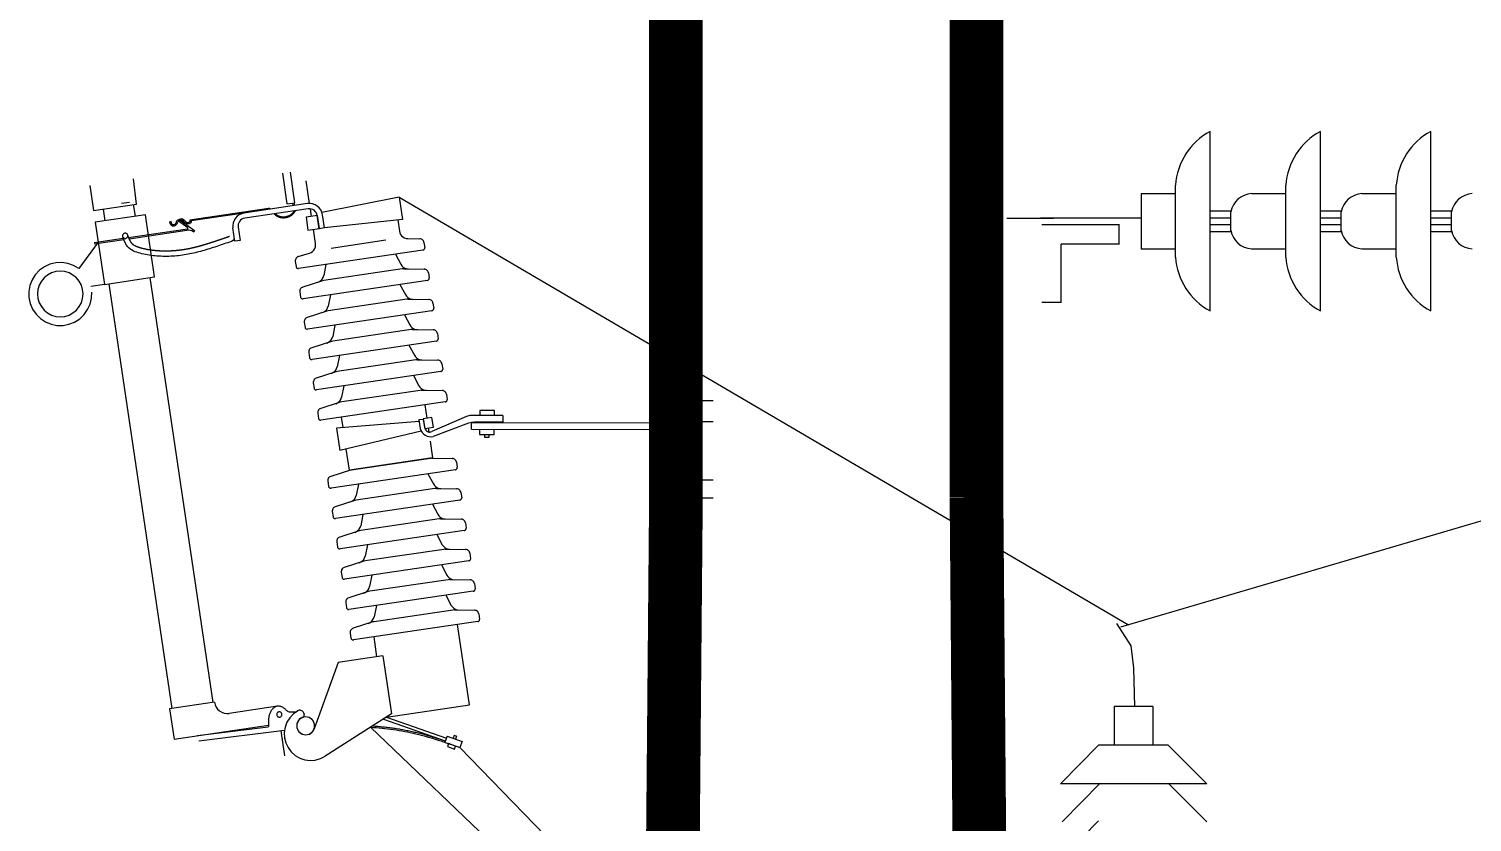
# Model space of a CAD drawing. Extents: x 0.27 to 8.12, y 0.27 to 5.77.
# Drawn here: x 1.6029 to 1.8269, y 4.9646 to 5.0877 of the extents above; entities that cross this region are included whole.
import ezdxf

# ---------------------------------------------------------------- set-up
doc = ezdxf.new("R2010")
doc.units = 0
doc.layers.get('0').update_dxf_attribs({"linetype": 'CONTINUOUS'})

msp = doc.modelspace()

# ---------------------------------------------------------------- linework, layer by layer
at = {"color": 7, "linetype": 'CONTINUOUS'}
for p, q in [((1.786239, 5.043941), (1.786239, 5.071776)), ((1.803368, 5.043941), (1.803368, 5.071776)), ((1.820497, 5.043941), (1.820497, 5.071776)), ((1.642262, 5.065293), (1.642965, 5.060538)), ((1.644203, 5.060721), (1.6435, 5.065476)), ((1.612336, 5.06341), (1.612911, 5.059521)), ((1.619601, 5.06051), (1.619161, 5.064419)), ((1.646482, 5.060602), (1.645958, 5.064144)), ((1.780886, 5.052271), (1.780886, 5.063445)), ((1.798015, 5.052271), (1.798015, 5.063445)), ((1.815144, 5.052271), (1.815144, 5.063445)), ((1.618518, 5.060773), (1.61728, 5.06059)), ((1.642965, 5.060538), (1.644203, 5.060721)), ((1.643805, 5.060689), (1.643868, 5.060262)), ((1.644046, 5.060706), (1.644109, 5.060279)), ((1.660355, 5.061609), (1.64838, 5.059211)), ((1.660355, 5.061609), (1.66087, 5.058123)), ((1.775533, 5.062141), (1.780886, 5.062141)), ((1.775533, 5.062141), (1.775533, 5.053576)), ((1.792662, 5.062141), (1.798015, 5.062141)), ((1.809792, 5.062141), (1.815144, 5.062141)), ((1.612911, 5.059521), (1.619601, 5.06051)), ((1.620978, 5.058848), (1.613191, 5.057697)), ((1.614426, 5.059745), (1.614695, 5.057919)), ((1.619429, 5.058619), (1.619159, 5.060444)), ((1.622402, 5.04921), (1.620978, 5.058848)), ((1.640111, 5.059826), (1.627902, 5.058021)), ((1.63629, 5.059124), (1.628097, 5.057913)), ((1.646148, 5.060581), (1.63629, 5.059124)), ((1.646267, 5.059774), (1.63641, 5.058317)), ((1.647704, 5.058728), (1.645918, 5.058464)), ((1.645918, 5.058464), (1.646211, 5.056481)), ((1.646779, 5.058591), (1.646604, 5.059777)), ((1.64796, 5.056692), (1.647657, 5.058742)), ((1.647997, 5.056745), (1.647704, 5.058728)), ((1.648767, 5.056811), (1.648464, 5.058861)), ((1.786239, 5.059464), (1.789451, 5.059464)), ((1.789451, 5.056252), (1.789451, 5.059464)), ((1.789451, 5.056426), (1.789451, 5.05929)), ((1.803368, 5.059464), (1.80658, 5.059464)), ((1.80658, 5.056252), (1.80658, 5.059464)), ((1.80658, 5.056426), (1.80658, 5.05929)), ((1.820497, 5.059464), (1.823709, 5.059464)), ((1.823709, 5.056252), (1.823709, 5.059464)), ((1.823709, 5.056426), (1.823709, 5.05929)), ((1.613191, 5.057697), (1.614615, 5.048059)), ((1.618379, 5.055327), (1.627511, 5.056677)), ((1.618469, 5.055134), (1.627443, 5.056461)), ((1.624973, 5.057802), (1.624775, 5.057754)), ((1.624838, 5.057492), (1.624775, 5.057754)), ((1.624931, 5.057304), (1.624838, 5.057492)), ((1.625048, 5.05718), (1.624931, 5.057304)), ((1.625031, 5.057563), (1.624973, 5.057802)), ((1.625101, 5.057422), (1.625031, 5.057563)), ((1.625178, 5.057112), (1.625048, 5.05718)), ((1.625173, 5.057345), (1.625101, 5.057422)), ((1.625244, 5.057307), (1.625173, 5.057345)), ((1.625315, 5.057089), (1.625178, 5.057112)), ((1.625322, 5.057294), (1.625244, 5.057307)), ((1.62545, 5.057102), (1.625315, 5.057089)), ((1.625407, 5.057303), (1.625322, 5.057294)), ((1.625491, 5.057331), (1.625407, 5.057303)), ((1.625574, 5.057144), (1.62545, 5.057102)), ((1.625562, 5.057371), (1.625491, 5.057331)), ((1.625612, 5.057414), (1.625562, 5.057371)), ((1.625679, 5.057203), (1.625574, 5.057144)), ((1.625649, 5.057461), (1.625612, 5.057414)), ((1.62568, 5.057517), (1.625649, 5.057461)), ((1.62576, 5.057272), (1.625679, 5.057203)), ((1.625709, 5.057586), (1.62568, 5.057517)), ((1.62574, 5.057667), (1.625709, 5.057586)), ((1.62578, 5.057759), (1.62574, 5.057667)), ((1.625819, 5.057348), (1.62576, 5.057272)), ((1.625836, 5.057859), (1.62578, 5.057759)), ((1.625864, 5.057428), (1.625819, 5.057348)), ((1.625918, 5.057956), (1.625836, 5.057859)), ((1.625898, 5.057509), (1.625864, 5.057428)), ((1.625929, 5.05759), (1.625898, 5.057509)), ((1.626024, 5.058036), (1.625918, 5.057956)), ((1.625963, 5.057669), (1.625929, 5.05759)), ((1.626004, 5.057742), (1.625963, 5.057669)), ((1.626059, 5.057807), (1.626004, 5.057742)), ((1.626142, 5.058097), (1.626024, 5.058036)), ((1.626133, 5.057863), (1.626059, 5.057807)), ((1.627553, 5.056848), (1.626131, 5.057861)), ((1.626222, 5.057908), (1.626133, 5.057863)), ((1.626267, 5.058139), (1.626142, 5.058097)), ((1.626321, 5.057942), (1.626222, 5.057908)), ((1.626397, 5.058166), (1.626267, 5.058139)), ((1.626427, 5.057964), (1.626321, 5.057942)), ((1.628617, 5.056341), (1.626358, 5.05795)), ((1.626529, 5.058178), (1.626397, 5.058166)), ((1.626535, 5.057974), (1.626427, 5.057964)), ((1.626662, 5.058173), (1.626529, 5.058178)), ((1.62664, 5.05797), (1.626535, 5.057974)), ((1.626738, 5.057952), (1.62664, 5.05797)), ((1.626792, 5.05815), (1.626662, 5.058173)), ((1.626824, 5.05792), (1.626738, 5.057952)), ((1.626916, 5.058103), (1.626792, 5.05815)), ((1.626896, 5.057874), (1.626824, 5.05792)), ((1.626957, 5.057816), (1.626896, 5.057874)), ((1.627023, 5.058034), (1.626916, 5.058103)), ((1.627012, 5.05775), (1.626957, 5.057816)), ((1.627065, 5.057682), (1.627012, 5.05775)), ((1.627106, 5.057955), (1.627023, 5.058034)), ((1.627123, 5.057614), (1.627065, 5.057682)), ((1.62717, 5.057879), (1.627106, 5.057955)), ((1.627189, 5.05755), (1.627123, 5.057614)), ((1.627224, 5.057811), (1.62717, 5.057879)), ((1.62727, 5.057495), (1.627189, 5.05755)), ((1.627272, 5.057754), (1.627224, 5.057811)), ((1.627369, 5.057453), (1.62727, 5.057495)), ((1.627318, 5.057709), (1.627272, 5.057754)), ((1.627369, 5.057675), (1.627318, 5.057709)), ((1.627431, 5.057648), (1.627369, 5.057675)), ((1.62749, 5.057427), (1.627369, 5.057453)), ((1.627513, 5.05763), (1.627431, 5.057648)), ((1.627623, 5.057424), (1.62749, 5.057427)), ((1.627606, 5.057628), (1.627513, 5.05763)), ((1.627694, 5.057645), (1.627606, 5.057628)), ((1.627759, 5.05745), (1.627623, 5.057424)), ((1.627768, 5.057681), (1.627694, 5.057645)), ((1.627886, 5.057512), (1.627759, 5.05745)), ((1.627828, 5.057739), (1.627768, 5.057681)), ((1.627876, 5.057834), (1.627828, 5.057739)), ((1.627904, 5.057988), (1.627876, 5.057834)), ((1.627994, 5.057616), (1.627886, 5.057512)), ((1.627902, 5.058021), (1.627904, 5.057988)), ((1.628072, 5.057768), (1.627994, 5.057616)), ((1.628097, 5.057913), (1.628072, 5.057768)), ((1.628499, 5.056175), (1.628431, 5.056223)), ((1.628617, 5.056341), (1.628499, 5.056175)), ((1.634874, 5.054758), (1.634571, 5.056808)), ((1.635378, 5.056927), (1.635681, 5.054877)), ((1.646211, 5.056481), (1.647997, 5.056745)), ((1.647398, 5.054404), (1.647072, 5.056608)), ((1.648767, 5.056811), (1.64796, 5.056692)), ((1.66087, 5.058123), (1.648761, 5.056852)), ((1.660154, 5.058048), (1.660408, 5.056327)), ((1.772179, 5.057288), (1.760108, 5.057288)), ((1.772147, 5.054258), (1.772147, 5.057275)), ((1.786239, 5.058394), (1.789451, 5.058394)), ((1.786239, 5.057323), (1.789451, 5.057323)), ((1.786239, 5.056252), (1.789451, 5.056252)), ((1.803368, 5.058394), (1.80658, 5.058394)), ((1.803368, 5.057323), (1.80658, 5.057323)), ((1.803368, 5.056252), (1.80658, 5.056252)), ((1.820497, 5.058394), (1.823709, 5.058394)), ((1.820497, 5.057323), (1.823709, 5.057323)), ((1.820497, 5.056252), (1.823709, 5.056252)), ((1.613645, 5.054627), (1.610656, 5.05052)), ((1.613025, 5.054535), (1.617557, 5.055205)), ((1.613055, 5.054334), (1.617634, 5.055011)), ((1.635681, 5.054877), (1.634874, 5.054758)), ((1.658296, 5.054895), (1.649834, 5.053644)), ((1.661735, 5.055166), (1.663561, 5.055142)), ((1.664225, 5.054561), (1.664343, 5.053763)), ((1.763126, 5.045217), (1.763126, 5.05427)), ((1.772179, 5.05427), (1.763126, 5.05427)), ((1.644723, 5.052357), (1.646464, 5.052909)), ((1.664056, 5.053377), (1.644759, 5.050525)), ((1.659805, 5.052749), (1.660641, 5.051182)), ((1.775533, 5.053576), (1.780886, 5.053576)), ((1.792662, 5.053576), (1.798015, 5.053576)), ((1.809792, 5.053576), (1.815144, 5.053576)), ((1.644255, 5.05161), (1.644373, 5.050812)), ((1.649011, 5.051154), (1.648664, 5.049411)), ((1.660856, 5.050458), (1.648667, 5.048656)), ((1.661073, 5.050472), (1.660856, 5.050458)), ((1.661073, 5.050472), (1.664258, 5.050429)), ((1.664921, 5.049849), (1.665039, 5.049051)), ((1.614615, 5.048059), (1.612528, 5.04775)), ((1.614615, 5.048059), (1.622402, 5.04921)), ((1.615323, 5.048163), (1.625071, 4.982218)), ((1.621687, 5.049104), (1.631435, 4.983158)), ((1.648455, 5.048607), (1.645419, 5.047644)), ((1.664753, 5.048665), (1.645456, 5.045812)), ((1.648667, 5.048656), (1.648455, 5.048607)), ((1.660501, 5.048036), (1.661338, 5.046469)), ((1.644952, 5.046897), (1.64507, 5.046099)), ((1.649707, 5.046441), (1.64936, 5.044698)), ((1.661553, 5.045745), (1.649364, 5.043943)), ((1.66177, 5.045759), (1.661553, 5.045745)), ((1.66177, 5.045759), (1.664955, 5.045716)), ((1.665618, 5.045136), (1.665736, 5.044338)), ((1.763126, 5.045217), (1.760108, 5.045217)), ((1.649152, 5.043894), (1.646116, 5.042932)), ((1.665449, 5.043952), (1.646153, 5.0411)), ((1.649364, 5.043943), (1.649152, 5.043894)), ((1.661198, 5.043324), (1.662034, 5.041756)), ((1.645649, 5.042184), (1.645767, 5.041386)), ((1.650404, 5.041728), (1.650057, 5.039986)), ((1.662249, 5.041032), (1.65006, 5.03923)), ((1.662467, 5.041047), (1.662249, 5.041032)), ((1.662467, 5.041047), (1.665651, 5.041004)), ((1.649848, 5.039181), (1.646812, 5.038219)), ((1.666146, 5.039239), (1.646849, 5.036387)), ((1.65006, 5.03923), (1.649848, 5.039181)), ((1.661895, 5.038611), (1.662731, 5.037043)), ((1.666314, 5.040423), (1.666432, 5.039625)), ((1.646345, 5.037471), (1.646463, 5.036674)), ((1.6511, 5.037015), (1.650754, 5.035273)), ((1.662946, 5.036319), (1.650757, 5.034518)), ((1.663163, 5.036334), (1.662946, 5.036319)), ((1.663163, 5.036334), (1.666348, 5.036291)), ((1.650545, 5.034469), (1.647509, 5.033506)), ((1.666842, 5.034527), (1.647546, 5.031674)), ((1.650757, 5.034518), (1.650545, 5.034469)), ((1.662591, 5.033898), (1.663427, 5.032331)), ((1.667011, 5.03571), (1.667129, 5.034913)), ((1.647042, 5.032759), (1.64716, 5.031961)), ((1.651797, 5.032303), (1.65145, 5.03056)), ((1.663643, 5.031607), (1.651454, 5.029805)), ((1.66386, 5.031621), (1.663643, 5.031607)), ((1.66386, 5.031621), (1.667044, 5.031578)), ((1.651241, 5.029756), (1.648206, 5.028793)), ((1.667539, 5.029814), (1.648242, 5.026962)), ((1.651454, 5.029805), (1.651241, 5.029756)), ((1.664701, 5.027284), (1.664396, 5.029349)), ((1.667708, 5.030998), (1.667826, 5.0302)), ((1.703336, 5.030031), (1.709107, 5.030031)), ((1.703336, 5.014942), (1.703336, 5.030031)), ((1.647739, 5.028046), (1.647856, 5.027248)), ((1.651386, 5.027426), (1.65162, 5.025838)), ((1.664123, 5.027088), (1.663426, 5.027024)), ((1.665458, 5.027395), (1.664119, 5.027197)), ((1.664119, 5.027197), (1.664342, 5.025684)), ((1.664123, 5.027088), (1.664299, 5.025897)), ((1.670847, 5.027543), (1.665452, 5.025227)), ((1.665682, 5.025882), (1.665458, 5.027395)), ((1.676468, 5.027725), (1.671819, 5.027725)), ((1.67516, 5.028463), (1.672916, 5.028463)), ((1.672916, 5.028463), (1.672916, 5.027725)), ((1.67516, 5.027725), (1.67516, 5.028463)), ((1.676468, 5.027725), (1.676468, 5.026676)), ((1.663464, 5.026767), (1.65064, 5.025758)), ((1.65064, 5.025758), (1.651157, 5.022264)), ((1.663799, 5.025273), (1.651157, 5.022264)), ((1.663426, 5.027024), (1.663626, 5.025673)), ((1.664202, 5.026634), (1.664342, 5.025684)), ((1.664342, 5.025684), (1.665682, 5.025882)), ((1.66504, 5.024993), (1.664925, 5.02577)), ((1.671113, 5.026502), (1.665679, 5.024447)), ((1.671581, 5.026632), (1.703272, 5.026591)), ((1.671581, 5.025557), (1.671581, 5.026632)), ((1.671581, 5.025557), (1.698475, 5.02551)), ((1.671581, 5.025557), (1.703272, 5.02551)), ((1.676468, 5.026676), (1.672064, 5.026676)), ((1.672858, 5.025529), (1.672858, 5.024769)), ((1.675101, 5.024769), (1.675101, 5.025529)), ((1.706354, 5.017725), (1.706354, 5.026778)), ((1.706354, 5.026778), (1.709107, 5.026778)), ((1.665611, 5.02113), (1.665226, 5.02373)), ((1.672858, 5.024769), (1.675101, 5.024769)), ((1.67362, 5.024769), (1.67362, 5.024324)), ((1.67362, 5.024324), (1.674368, 5.024324)), ((1.674368, 5.024324), (1.674368, 5.024769)), ((1.652115, 5.022492), (1.652601, 5.019207)), ((1.652601, 5.019207), (1.665611, 5.02113)), ((1.6652, 5.02107), (1.653011, 5.019268)), ((1.665417, 5.021084), (1.6652, 5.02107)), ((1.665417, 5.021084), (1.668602, 5.021041)), ((1.669265, 5.020461), (1.669383, 5.019663)), ((1.652799, 5.019219), (1.649763, 5.018257)), ((1.669097, 5.019277), (1.6498, 5.016425)), ((1.653011, 5.019268), (1.652799, 5.019219)), ((1.664845, 5.018649), (1.665682, 5.017081)), ((1.649296, 5.017509), (1.649414, 5.016711)), ((1.654051, 5.017053), (1.653704, 5.015311)), ((1.665897, 5.016357), (1.653708, 5.014555)), ((1.666114, 5.016372), (1.665897, 5.016357)), ((1.666114, 5.016372), (1.669298, 5.016328)), ((1.706354, 5.017725), (1.709107, 5.017725)), ((1.653496, 5.014506), (1.65046, 5.013544)), ((1.669793, 5.014564), (1.650497, 5.011712)), ((1.653708, 5.014555), (1.653496, 5.014506)), ((1.665542, 5.013936), (1.666378, 5.012368)), ((1.669962, 5.015748), (1.67008, 5.01495)), ((1.703336, 5.014942), (1.709107, 5.014942)), ((1.649993, 5.012796), (1.650111, 5.011998)), ((1.654748, 5.01234), (1.654401, 5.010598)), ((1.666593, 5.011644), (1.654404, 5.009843)), ((1.666811, 5.011659), (1.666593, 5.011644)), ((1.666811, 5.011659), (1.669995, 5.011616)), ((1.654192, 5.009794), (1.651156, 5.008831)), ((1.67049, 5.009852), (1.651193, 5.006999)), ((1.654404, 5.009843), (1.654192, 5.009794)), ((1.666239, 5.009223), (1.667075, 5.007656)), ((1.670658, 5.011035), (1.670776, 5.010238)), ((1.650689, 5.008084), (1.650807, 5.007286)), ((1.655444, 5.007628), (1.655097, 5.005885)), ((1.66729, 5.006932), (1.655101, 5.00513)), ((1.667507, 5.006946), (1.66729, 5.006932)), ((1.667507, 5.006946), (1.670692, 5.006903)), ((1.654889, 5.005081), (1.651853, 5.004118)), ((1.671186, 5.005139), (1.65189, 5.002286)), ((1.655101, 5.00513), (1.654889, 5.005081)), ((1.671355, 5.006323), (1.671473, 5.005525)), ((1.651386, 5.003371), (1.651504, 5.002573)), ((1.656141, 5.002915), (1.655794, 5.001172)), ((1.666935, 5.00451), (1.667771, 5.002943)), ((1.655585, 5.000368), (1.65255, 4.999406)), ((1.671883, 5.000426), (1.652586, 4.997574)), ((1.655798, 5.000417), (1.655585, 5.000368)), ((1.667987, 5.002219), (1.655798, 5.000417)), ((1.668204, 5.002233), (1.667987, 5.002219)), ((1.668204, 5.002233), (1.671388, 5.00219)), ((1.672052, 5.00161), (1.67217, 5.000812)), ((1.652082, 4.998658), (1.6522, 4.99786)), ((1.656838, 4.998202), (1.656491, 4.99646)), ((1.667632, 4.999798), (1.668468, 4.99823)), ((1.67258, 4.995713), (1.653283, 4.992861)), ((1.668683, 4.997506), (1.656494, 4.995704)), ((1.6689, 4.997521), (1.668683, 4.997506)), ((1.6689, 4.997521), (1.672085, 4.997478)), ((1.672748, 4.996897), (1.672866, 4.996099)), ((1.652779, 4.993946), (1.652897, 4.993148)), ((1.656282, 4.995655), (1.653246, 4.994693)), ((1.656494, 4.995704), (1.656282, 4.995655)), ((1.671277, 4.982798), (1.669435, 4.995257)), ((1.656425, 4.993334), (1.656879, 4.990265)), ((1.650886, 4.989379), (1.647174, 4.979069)), ((1.657845, 4.990408), (1.650886, 4.989379)), ((1.657845, 4.990408), (1.659177, 4.981396)), ((1.631697, 4.983197), (1.624733, 4.982168)), ((1.641482, 4.982582), (1.634012, 4.981478)), ((1.65839, 4.980893), (1.671277, 4.982798)), ((1.771339, 4.982523), (1.771339, 4.976523)), ((1.777339, 4.982523), (1.771339, 4.982523)), ((1.777339, 4.982523), (1.777339, 4.976523)), ((1.624733, 4.982168), (1.62543, 4.977457)), ((1.645632, 4.98138), (1.645645, 4.98129)), ((1.659177, 4.981396), (1.648879, 4.97482)), ((1.657924, 4.980596), (1.667531, 4.977194)), ((1.658413, 4.980908), (1.667715, 4.977614)), ((1.62543, 4.977457), (1.640094, 4.979625)), ((1.640053, 4.979354), (1.629088, 4.978008)), ((1.629262, 4.977194), (1.642581, 4.978856)), ((1.641985, 4.978782), (1.64256, 4.974892)), ((1.667849, 4.97792), (1.667458, 4.977027)), ((1.667849, 4.97792), (1.67017, 4.977098)), ((1.6689, 4.978042), (1.668741, 4.977604)), ((1.669289, 4.977912), (1.6689, 4.978042)), ((1.669289, 4.977912), (1.669127, 4.977467)), ((1.668035, 4.976792), (1.66787, 4.976337)), ((1.66787, 4.976337), (1.668963, 4.975941)), ((1.669128, 4.976395), (1.668035, 4.976792)), ((1.668963, 4.975941), (1.669128, 4.976395)), ((1.67017, 4.977098), (1.669772, 4.976154)), ((1.768939, 4.976523), (1.763029, 4.970523)), ((1.779739, 4.976523), (1.768939, 4.976523)), ((1.779739, 4.976523), (1.785739, 4.970523)), ((1.785739, 4.970523), (1.763029, 4.970523)), ((1.769199, 4.970665), (1.763289, 4.964665)), ((1.779739, 4.970665), (1.785739, 4.964665)), ((1.768939, 4.964806), (1.763029, 4.958806))]:
    msp.add_line(p, q, dxfattribs=at)
at = {"color": 7, "linetype": 'BYBLOCK'}
for p, q in [((1.660355, 5.061609), (1.773573, 4.995239)), ((1.772401, 4.994894), (1.947639, 5.046485))]:
    msp.add_line(p, q, dxfattribs=at)
at = {"color": 5, "linetype": 'BYBLOCK'}
msp.add_line((1.746008, 4.893266), (1.65594, 4.979329), dxfattribs=at)
at = {"color": 0, "const_width": 0.008333}
for points in [[(1.703336, 5.118295), (1.703336, 5.014942)], [(1.749986, 5.118295), (1.749986, 5.014942)], [(1.703336, 5.014942), (1.689986, 3.503288)], [(1.749986, 5.014942), (1.761656, 3.621608)]]:
    msp.add_lwpolyline(points, dxfattribs=at)
at = {"color": 7, "linetype": 'CONTINUOUS'}
for points in [[(1.63629, 5.059124), (1.635902, 5.059027), (1.635541, 5.058856), (1.63522, 5.058618), (1.634951, 5.058322), (1.634745, 5.057979), (1.63461, 5.057603), (1.634552, 5.057207), (1.634571, 5.056808)], [(1.640372, 5.059727), (1.640368, 5.059732), (1.640364, 5.059737), (1.64036, 5.059742), (1.640356, 5.059747), (1.640352, 5.059752), (1.640348, 5.059757), (1.640343, 5.059762), (1.640339, 5.059767), (1.640334, 5.059772), (1.640329, 5.059776), (1.640324, 5.059781), (1.640319, 5.059785), (1.640313, 5.059789), (1.640307, 5.059793), (1.640301, 5.059796), (1.640295, 5.0598), (1.640289, 5.059803), (1.640282, 5.059806), (1.640276, 5.059809), (1.640269, 5.059812), (1.640262, 5.059815), (1.640255, 5.059817), (1.640247, 5.059819), (1.64024, 5.059821), (1.640233, 5.059823), (1.640225, 5.059825), (1.640217, 5.059826), (1.64021, 5.059828), (1.640202, 5.059829), (1.640194, 5.05983), (1.640186, 5.05983), (1.640178, 5.059831), (1.640169, 5.059831), (1.640161, 5.059831), (1.640153, 5.059831), (1.640145, 5.05983), (1.640136, 5.059829), (1.640128, 5.059828), (1.64012, 5.059827), (1.640111, 5.059826)], [(1.644224, 5.059472), (1.644199, 5.059396), (1.644164, 5.059322), (1.644121, 5.05925), (1.644072, 5.059181), (1.644019, 5.059114), (1.643963, 5.059049), (1.643906, 5.058988), (1.643848, 5.058929), (1.643787, 5.058872), (1.643725, 5.058819), (1.643661, 5.058768), (1.643595, 5.05872), (1.643528, 5.058675), (1.64346, 5.058632), (1.64339, 5.058593), (1.643318, 5.058556), (1.643245, 5.058523), (1.643171, 5.058492), (1.643095, 5.058464), (1.643019, 5.05844), (1.64294, 5.058418), (1.642861, 5.0584), (1.642781, 5.058384), (1.6427, 5.058372), (1.642618, 5.058363), (1.642535, 5.058357), (1.642453, 5.058354), (1.64237, 5.058354), (1.642288, 5.058357), (1.642205, 5.058364), (1.642124, 5.058373), (1.642043, 5.058386), (1.641963, 5.058402), (1.641884, 5.058421), (1.641807, 5.058443), (1.641731, 5.058469), (1.641657, 5.058497), (1.641585, 5.058529), (1.641515, 5.058564), (1.641447, 5.058602), (1.641381, 5.058643), (1.641317, 5.058686), (1.641254, 5.058732), (1.641192, 5.05878), (1.641132, 5.05883), (1.641072, 5.058881), (1.641012, 5.058934), (1.640953, 5.058988)], [(1.644075, 5.05945), (1.644065, 5.059427), (1.644054, 5.059405), (1.644042, 5.059381), (1.644028, 5.059358), (1.644014, 5.059334), (1.643998, 5.059311), (1.643981, 5.059287), (1.643964, 5.059263), (1.643945, 5.059239), (1.643926, 5.059216), (1.643907, 5.059192), (1.643887, 5.059169), (1.643867, 5.059146), (1.643847, 5.059124), (1.643827, 5.059102), (1.643806, 5.05908), (1.643786, 5.059059), (1.643764, 5.059038), (1.643743, 5.059017), (1.643722, 5.058997), (1.6437, 5.058977), (1.643678, 5.058957), (1.643656, 5.058938), (1.643633, 5.05892), (1.643611, 5.058901), (1.643588, 5.058883), (1.643565, 5.058866), (1.643542, 5.058849), (1.643518, 5.058832), (1.643495, 5.058816), (1.643471, 5.0588), (1.643447, 5.058784), (1.643423, 5.058769), (1.643398, 5.058754), (1.643374, 5.05874), (1.643349, 5.058725), (1.643324, 5.058712), (1.643299, 5.058699), (1.643273, 5.058686), (1.643248, 5.058673), (1.643222, 5.058661), (1.643196, 5.058649), (1.64317, 5.058638), (1.643143, 5.058627), (1.643117, 5.058617), (1.64309, 5.058607), (1.643063, 5.058597), (1.643036, 5.058588), (1.643009, 5.058579), (1.642982, 5.058571), (1.642954, 5.058563), (1.642926, 5.058555), (1.642899, 5.058548), (1.642871, 5.058541), (1.642842, 5.058535), (1.642814, 5.058529), (1.642786, 5.058523), (1.642757, 5.058518), (1.642728, 5.058513), (1.642699, 5.058509), (1.64267, 5.058505), (1.642641, 5.058502), (1.642612, 5.058499), (1.642583, 5.058496), (1.642553, 5.058494), (1.642524, 5.058492), (1.642494, 5.058491), (1.642465, 5.05849), (1.642435, 5.05849), (1.642406, 5.058489), (1.642376, 5.05849), (1.642347, 5.058491), (1.642317, 5.058492), (1.642288, 5.058493), (1.642259, 5.058496), (1.642229, 5.058498), (1.6422, 5.058501), (1.642171, 5.058504), (1.642142, 5.058508), (1.642113, 5.058512), (1.642085, 5.058517), (1.642056, 5.058522), (1.642028, 5.058527), (1.641999, 5.058533), (1.641971, 5.05854), (1.641943, 5.058546), (1.641916, 5.058553), (1.641889, 5.058561), (1.641862, 5.058569), (1.641835, 5.058577), (1.641808, 5.058586), (1.641782, 5.058595), (1.641756, 5.058605), (1.64173, 5.058615), (1.641704, 5.058625), (1.641679, 5.058636), (1.641654, 5.058648), (1.641629, 5.058659), (1.641604, 5.058671), (1.64158, 5.058684), (1.641556, 5.058697), (1.641532, 5.05871), (1.641508, 5.058724), (1.641485, 5.058738), (1.641462, 5.058753), (1.641439, 5.058768), (1.641416, 5.058783), (1.641393, 5.058799), (1.641371, 5.058815), (1.641348, 5.058832), (1.641326, 5.058848), (1.641303, 5.058866), (1.641281, 5.058883), (1.641259, 5.058901), (1.641237, 5.058919), (1.641215, 5.058937), (1.641193, 5.058956), (1.641171, 5.058975), (1.641149, 5.058994), (1.641127, 5.059014)], [(1.648464, 5.058861), (1.648367, 5.059249), (1.648196, 5.059611), (1.647958, 5.059932), (1.647662, 5.060201), (1.647319, 5.060406), (1.646943, 5.060541), (1.646547, 5.0606), (1.646148, 5.060581)], [(1.647657, 5.058742), (1.647598, 5.058975), (1.647496, 5.059192), (1.647353, 5.059384), (1.647175, 5.059546), (1.64697, 5.059669), (1.646744, 5.05975), (1.646507, 5.059785), (1.646267, 5.059774)], [(1.628431, 5.056223), (1.628206, 5.056353), (1.62796, 5.056437), (1.627703, 5.056474), (1.627443, 5.056461)], [(1.627511, 5.056677), (1.62753, 5.056681), (1.627547, 5.056689), (1.627562, 5.056701), (1.627574, 5.056715), (1.627584, 5.056731), (1.62759, 5.056749), (1.627593, 5.056767), (1.627591, 5.056786), (1.627587, 5.056804), (1.627578, 5.056821), (1.627567, 5.056836), (1.627553, 5.056848)], [(1.63641, 5.058317), (1.636177, 5.058258), (1.63596, 5.058156), (1.635767, 5.058013), (1.635606, 5.057836), (1.635483, 5.05763), (1.635402, 5.057404), (1.635366, 5.057167), (1.635378, 5.056927)], [(1.660408, 5.056327), (1.660475, 5.056062), (1.660594, 5.055816), (1.660759, 5.055598), (1.660965, 5.055418), (1.661203, 5.055283), (1.661463, 5.055198), (1.661735, 5.055166)], [(1.754674, 5.058322), (1.761916, 5.058322)], [(1.775533, 5.058322), (1.759921, 5.058322)], [(1.63477, 5.055118), (1.634602, 5.054885), (1.634354, 5.054733), (1.634066, 5.054624), (1.63377, 5.054525), (1.633478, 5.054426), (1.633188, 5.054328), (1.6329, 5.054231), (1.632615, 5.054135), (1.632332, 5.05404), (1.63205, 5.053945), (1.63177, 5.053852), (1.631491, 5.053761), (1.631214, 5.053671), (1.630937, 5.053583), (1.63066, 5.053497), (1.630385, 5.053413), (1.630109, 5.053331), (1.629833, 5.053252), (1.629558, 5.053175), (1.629281, 5.053101), (1.629004, 5.053029), (1.628726, 5.052961), (1.628447, 5.052896), (1.628167, 5.052834), (1.627885, 5.052776), (1.627601, 5.052721), (1.627315, 5.05267), (1.627027, 5.052623), (1.626737, 5.05258), (1.626443, 5.052541), (1.626147, 5.052506), (1.625848, 5.052476), (1.625546, 5.052451), (1.625242, 5.05243), (1.624936, 5.052415), (1.624628, 5.052404), (1.62432, 5.052398), (1.624011, 5.052397), (1.623702, 5.052401), (1.623394, 5.05241), (1.623087, 5.052424), (1.622781, 5.052444), (1.622477, 5.052469), (1.622176, 5.0525), (1.621878, 5.052536), (1.621583, 5.052578), (1.621292, 5.052626), (1.621005, 5.052679), (1.620723, 5.052739), (1.620447, 5.052804), (1.620176, 5.052875), (1.619912, 5.052953), (1.619655, 5.053036), (1.619404, 5.053126), (1.619162, 5.053224), (1.618927, 5.053338), (1.6187, 5.053478), (1.618481, 5.053654), (1.618269, 5.053875), (1.618065, 5.054152), (1.617869, 5.054494), (1.617689, 5.054881), (1.617545, 5.055236), (1.617462, 5.055479)], [(1.634042, 5.055487), (1.634018, 5.055476), (1.633986, 5.055463), (1.633948, 5.055448), (1.633902, 5.055431), (1.633851, 5.055413), (1.633794, 5.055393), (1.633733, 5.055373), (1.633671, 5.055352), (1.633608, 5.055331), (1.633545, 5.05531), (1.633483, 5.055289), (1.633421, 5.055268), (1.633359, 5.055247), (1.633297, 5.055226), (1.633236, 5.055206), (1.633174, 5.055185), (1.633113, 5.055164), (1.633052, 5.055144), (1.632991, 5.055123), (1.63293, 5.055103), (1.63287, 5.055082), (1.632809, 5.055062), (1.632749, 5.055041), (1.632688, 5.055021), (1.632628, 5.055), (1.632568, 5.05498), (1.632508, 5.05496), (1.632449, 5.05494), (1.632389, 5.05492), (1.632329, 5.054899), (1.63227, 5.054879), (1.63221, 5.054859), (1.632151, 5.054839), (1.632092, 5.05482), (1.632033, 5.0548), (1.631974, 5.05478), (1.631915, 5.05476), (1.631856, 5.054741), (1.631798, 5.054721), (1.631739, 5.054702), (1.631681, 5.054682), (1.631622, 5.054663), (1.631564, 5.054643), (1.631506, 5.054624), (1.631448, 5.054605), (1.63139, 5.054586), (1.631332, 5.054567), (1.631274, 5.054548), (1.631216, 5.054529), (1.631158, 5.054511), (1.631101, 5.054492), (1.631043, 5.054473), (1.630985, 5.054455), (1.630928, 5.054436), (1.630871, 5.054418), (1.630813, 5.0544), (1.630756, 5.054382), (1.630699, 5.054364), (1.630642, 5.054346), (1.630584, 5.054328), (1.630527, 5.05431), (1.63047, 5.054292), (1.630413, 5.054275), (1.630356, 5.054257), (1.6303, 5.05424), (1.630243, 5.054222), (1.630186, 5.054205), (1.630129, 5.054188), (1.630072, 5.054171), (1.630016, 5.054154), (1.629959, 5.054137), (1.629903, 5.054121), (1.629846, 5.054104), (1.629789, 5.054088), (1.629733, 5.054071), (1.629676, 5.054055), (1.62962, 5.054039), (1.629563, 5.054023), (1.629507, 5.054007), (1.62945, 5.053992), (1.629394, 5.053976), (1.629337, 5.05396), (1.629281, 5.053945), (1.629224, 5.05393), (1.629168, 5.053915), (1.629112, 5.0539), (1.629055, 5.053885), (1.628999, 5.05387), (1.628942, 5.053855), (1.628886, 5.053841), (1.628829, 5.053827), (1.628773, 5.053812), (1.628716, 5.053798), (1.62866, 5.053784), (1.628603, 5.053771), (1.628547, 5.053757), (1.62849, 5.053743), (1.628433, 5.05373), (1.628377, 5.053717), (1.62832, 5.053704), (1.628263, 5.053691), (1.628206, 5.053678), (1.62815, 5.053665), (1.628093, 5.053653), (1.628036, 5.05364), (1.627979, 5.053628), (1.627922, 5.053616), (1.627865, 5.053604), (1.627808, 5.053592), (1.627751, 5.053581), (1.627694, 5.053569), (1.627636, 5.053558), (1.627579, 5.053547), (1.627522, 5.053536), (1.627464, 5.053525), (1.627407, 5.053515), (1.627349, 5.053504), (1.627291, 5.053494), (1.627234, 5.053484), (1.627176, 5.053474), (1.627118, 5.053464), (1.62706, 5.053454), (1.627002, 5.053445), (1.626944, 5.053435), (1.626886, 5.053426), (1.626827, 5.053417), (1.626769, 5.053409), (1.62671, 5.0534), (1.626652, 5.053392), (1.626593, 5.053383), (1.626534, 5.053375), (1.626475, 5.053367), (1.626416, 5.05336), (1.626357, 5.053352), (1.626297, 5.053345), (1.626238, 5.053338), (1.626178, 5.053331), (1.626119, 5.053324), (1.626059, 5.053317), (1.625999, 5.053311), (1.625939, 5.053305), (1.625879, 5.053299), (1.625819, 5.053293), (1.625758, 5.053287), (1.625698, 5.053282), (1.625637, 5.053277), (1.625577, 5.053272), (1.625516, 5.053267), (1.625455, 5.053262), (1.625394, 5.053258), (1.625333, 5.053254), (1.625271, 5.05325), (1.62521, 5.053246), (1.625149, 5.053242), (1.625087, 5.053239), (1.625025, 5.053235), (1.624964, 5.053232), (1.624902, 5.05323), (1.62484, 5.053227), (1.624778, 5.053225), (1.624716, 5.053222), (1.624654, 5.05322), (1.624592, 5.053219), (1.62453, 5.053217), (1.624468, 5.053216), (1.624406, 5.053215), (1.624344, 5.053214), (1.624282, 5.053213), (1.62422, 5.053212), (1.624158, 5.053212), (1.624096, 5.053212), (1.624034, 5.053212), (1.623972, 5.053213), (1.62391, 5.053213), (1.623847, 5.053214), (1.623785, 5.053215), (1.623723, 5.053216), (1.623661, 5.053218), (1.6236, 5.053219), (1.623538, 5.053221), (1.623476, 5.053223), (1.623414, 5.053225), (1.623352, 5.053228), (1.623291, 5.053231), (1.623229, 5.053234), (1.623168, 5.053237), (1.623106, 5.05324), (1.623045, 5.053244), (1.622984, 5.053248), (1.622922, 5.053252), (1.622861, 5.053256), (1.6228, 5.053261), (1.62274, 5.053266), (1.622679, 5.053271), (1.622618, 5.053276), (1.622558, 5.053281), (1.622497, 5.053287), (1.622437, 5.053293), (1.622377, 5.053299), (1.622317, 5.053306), (1.622257, 5.053312), (1.622198, 5.053319), (1.622138, 5.053326), (1.622079, 5.053333), (1.62202, 5.053341), (1.621961, 5.053349), (1.621902, 5.053357), (1.621844, 5.053365), (1.621785, 5.053373), (1.621727, 5.053382), (1.621669, 5.053391), (1.621611, 5.0534), (1.621554, 5.053409), (1.621496, 5.053419), (1.621439, 5.053429), (1.621382, 5.053439), (1.621326, 5.053449), (1.621269, 5.05346), (1.621213, 5.05347), (1.621157, 5.053481), (1.621101, 5.053492), (1.621046, 5.053504), (1.620991, 5.053516), (1.620936, 5.053527), (1.620881, 5.05354), (1.620827, 5.053552), (1.620773, 5.053565), (1.620719, 5.053577), (1.620666, 5.05359), (1.620612, 5.053604), (1.62056, 5.053617), (1.620507, 5.053631), (1.620455, 5.053645), (1.620403, 5.053659), (1.620351, 5.053674), (1.6203, 5.053688), (1.620249, 5.053703), (1.620198, 5.053718), (1.620148, 5.053734), (1.620098, 5.053749), (1.620049, 5.053765), (1.62, 5.053781), (1.619951, 5.053797), (1.619902, 5.053814), (1.619854, 5.053831), (1.619807, 5.053848), (1.619759, 5.053865), (1.619713, 5.053882), (1.619667, 5.053899), (1.619622, 5.053917), (1.619578, 5.053934), (1.619536, 5.053951), (1.619496, 5.053969), (1.619457, 5.053986), (1.619419, 5.054003), (1.619383, 5.054021), (1.619348, 5.054038), (1.619314, 5.054056), (1.619281, 5.054075), (1.61925, 5.054093), (1.619219, 5.054112), (1.619188, 5.054132), (1.619159, 5.054153), (1.619129, 5.054174), (1.619101, 5.054196), (1.619072, 5.054219), (1.619044, 5.054244), (1.619015, 5.05427), (1.618987, 5.054298), (1.618958, 5.054327), (1.618929, 5.054359), (1.6189, 5.054392), (1.618871, 5.054428), (1.618841, 5.054466), (1.61881, 5.054507), (1.61878, 5.054551), (1.618749, 5.054598), (1.618717, 5.054648), (1.618685, 5.054701), (1.618653, 5.054758), (1.61862, 5.054819), (1.618586, 5.054884), (1.618553, 5.054953), (1.618519, 5.055023), (1.618486, 5.055096), (1.618453, 5.055168), (1.618422, 5.055241), (1.618392, 5.055313), (1.618364, 5.055382), (1.618338, 5.055448), (1.618314, 5.055509), (1.618294, 5.055565), (1.618276, 5.055614), (1.618262, 5.055656), (1.618251, 5.055687), (1.618247, 5.055703)], [(1.646464, 5.052909), (1.646715, 5.053018), (1.646939, 5.053174), (1.647128, 5.053372), (1.647273, 5.053604), (1.647368, 5.053861), (1.64741, 5.054131), (1.647398, 5.054404)], [(1.664225, 5.054561), (1.664191, 5.054694), (1.664132, 5.054817), (1.664049, 5.054926), (1.663946, 5.055016), (1.663827, 5.055084), (1.663697, 5.055126), (1.663561, 5.055142)], [(1.644723, 5.052357), (1.644597, 5.052303), (1.644485, 5.052225), (1.644391, 5.052125), (1.644318, 5.052009), (1.64427, 5.051881), (1.644249, 5.051746), (1.644255, 5.05161)], [(1.664056, 5.053377), (1.664121, 5.053394), (1.664181, 5.053422), (1.664234, 5.053462), (1.664279, 5.053511), (1.664314, 5.053568), (1.664336, 5.053631), (1.664346, 5.053697), (1.664343, 5.053763)], [(1.610656, 5.05052), (1.609844, 5.050998), (1.608955, 5.051312), (1.608023, 5.05145), (1.607082, 5.051407), (1.606166, 5.051184), (1.60531, 5.05079), (1.604546, 5.050239), (1.603901, 5.049551), (1.6034, 5.048753), (1.603061, 5.047874), (1.602898, 5.046946), (1.602915, 5.046004), (1.603112, 5.045082), (1.603482, 5.044216), (1.604011, 5.043436), (1.604681, 5.042772), (1.605464, 5.042249), (1.606334, 5.041886), (1.607257, 5.041696), (1.608199, 5.041687), (1.609126, 5.041859), (1.610003, 5.042205), (1.610797, 5.042712), (1.611479, 5.043362), (1.612023, 5.044131), (1.612411, 5.04499), (1.612626, 5.045908), (1.612662, 5.046849)], [(1.644373, 5.050812), (1.64439, 5.050747), (1.644418, 5.050687), (1.644458, 5.050633), (1.644507, 5.050588), (1.644564, 5.050554), (1.644627, 5.050532), (1.644693, 5.050522), (1.644759, 5.050525)], [(1.660641, 5.051182), (1.660804, 5.050942), (1.661014, 5.050742), (1.661261, 5.050592), (1.661535, 5.050497), (1.661822, 5.050462)], [(1.664921, 5.049849), (1.664888, 5.049981), (1.664828, 5.050104), (1.664746, 5.050213), (1.664643, 5.050303), (1.664524, 5.050371), (1.664394, 5.050413), (1.664258, 5.050429)], [(1.645419, 5.047644), (1.645294, 5.04759), (1.645181, 5.047512), (1.645087, 5.047413), (1.645015, 5.047297), (1.644967, 5.047169), (1.644946, 5.047033), (1.644952, 5.046897)], [(1.647741, 5.04838), (1.648006, 5.048497), (1.648241, 5.048667), (1.648434, 5.048883), (1.648577, 5.049135), (1.648664, 5.049411)], [(1.664753, 5.048665), (1.664817, 5.048681), (1.664878, 5.048709), (1.664931, 5.048749), (1.664976, 5.048798), (1.66501, 5.048856), (1.665033, 5.048918), (1.665042, 5.048984), (1.665039, 5.049051)], [(1.64507, 5.046099), (1.645086, 5.046034), (1.645115, 5.045974), (1.645154, 5.045921), (1.645204, 5.045876), (1.645261, 5.045841), (1.645323, 5.045819), (1.645389, 5.045809), (1.645456, 5.045812)], [(1.661338, 5.046469), (1.6615, 5.046229), (1.66171, 5.04603), (1.661958, 5.045879), (1.662231, 5.045784), (1.662519, 5.045749)], [(1.665618, 5.045136), (1.665584, 5.045269), (1.665525, 5.045392), (1.665442, 5.045501), (1.665339, 5.045591), (1.66522, 5.045658), (1.66509, 5.045701), (1.664955, 5.045716)], [(1.646116, 5.042932), (1.64599, 5.042877), (1.645878, 5.042799), (1.645784, 5.0427), (1.645711, 5.042584), (1.645664, 5.042456), (1.645642, 5.042321), (1.645649, 5.042184)], [(1.648438, 5.043668), (1.648703, 5.043784), (1.648938, 5.043954), (1.649131, 5.04417), (1.649274, 5.044422), (1.64936, 5.044698)], [(1.665449, 5.043952), (1.665514, 5.043968), (1.665574, 5.043997), (1.665628, 5.044036), (1.665672, 5.044086), (1.665707, 5.044143), (1.665729, 5.044206), (1.665739, 5.044271), (1.665736, 5.044338)], [(1.645767, 5.041386), (1.645783, 5.041322), (1.645811, 5.041261), (1.645851, 5.041208), (1.6459, 5.041163), (1.645957, 5.041129), (1.64602, 5.041106), (1.646086, 5.041096), (1.646153, 5.0411)], [(1.662034, 5.041756), (1.662197, 5.041517), (1.662407, 5.041317), (1.662654, 5.041166), (1.662928, 5.041071), (1.663215, 5.041036)], [(1.666314, 5.040423), (1.666281, 5.040556), (1.666222, 5.040679), (1.666139, 5.040788), (1.666036, 5.040878), (1.665917, 5.040945), (1.665787, 5.040988), (1.665651, 5.041004)], [(1.649134, 5.038955), (1.6494, 5.039072), (1.649634, 5.039242), (1.649827, 5.039457), (1.64997, 5.039709), (1.650057, 5.039986)], [(1.666146, 5.039239), (1.66621, 5.039256), (1.666271, 5.039284), (1.666324, 5.039324), (1.666369, 5.039373), (1.666403, 5.03943), (1.666426, 5.039493), (1.666436, 5.039559), (1.666432, 5.039625)], [(1.646812, 5.038219), (1.646687, 5.038165), (1.646575, 5.038086), (1.64648, 5.037987), (1.646408, 5.037871), (1.64636, 5.037743), (1.646339, 5.037608), (1.646345, 5.037471)], [(1.646463, 5.036674), (1.646479, 5.036609), (1.646508, 5.036549), (1.646548, 5.036495), (1.646597, 5.03645), (1.646654, 5.036416), (1.646717, 5.036394), (1.646783, 5.036384), (1.646849, 5.036387)], [(1.662731, 5.037043), (1.662894, 5.036804), (1.663103, 5.036604), (1.663351, 5.036453), (1.663624, 5.036359), (1.663912, 5.036324)], [(1.667011, 5.03571), (1.666978, 5.035843), (1.666918, 5.035966), (1.666835, 5.036075), (1.666732, 5.036165), (1.666614, 5.036233), (1.666484, 5.036275), (1.666348, 5.036291)], [(1.649831, 5.034242), (1.650096, 5.034359), (1.650331, 5.034529), (1.650524, 5.034745), (1.650667, 5.034997), (1.650754, 5.035273)], [(1.666842, 5.034527), (1.666907, 5.034543), (1.666967, 5.034571), (1.667021, 5.034611), (1.667066, 5.03466), (1.6671, 5.034717), (1.667122, 5.03478), (1.667132, 5.034846), (1.667129, 5.034913)], [(1.647509, 5.033506), (1.647383, 5.033452), (1.647271, 5.033374), (1.647177, 5.033275), (1.647105, 5.033159), (1.647057, 5.03303), (1.647036, 5.032895), (1.647042, 5.032759)], [(1.64716, 5.031961), (1.647176, 5.031896), (1.647204, 5.031836), (1.647244, 5.031782), (1.647293, 5.031738), (1.647351, 5.031703), (1.647413, 5.031681), (1.647479, 5.031671), (1.647546, 5.031674)], [(1.663427, 5.032331), (1.66359, 5.032091), (1.6638, 5.031891), (1.664047, 5.031741), (1.664321, 5.031646), (1.664609, 5.031611)], [(1.667708, 5.030998), (1.667674, 5.03113), (1.667615, 5.031254), (1.667532, 5.031362), (1.667429, 5.031452), (1.66731, 5.03152), (1.66718, 5.031563), (1.667044, 5.031578)], [(1.650528, 5.02953), (1.650793, 5.029646), (1.651027, 5.029816), (1.651221, 5.030032), (1.651364, 5.030284), (1.65145, 5.03056)], [(1.667539, 5.029814), (1.667604, 5.02983), (1.667664, 5.029859), (1.667718, 5.029898), (1.667762, 5.029948), (1.667797, 5.030005), (1.667819, 5.030067), (1.667829, 5.030133), (1.667826, 5.0302)], [(1.648206, 5.028793), (1.64808, 5.028739), (1.647968, 5.028661), (1.647874, 5.028562), (1.647801, 5.028446), (1.647753, 5.028318), (1.647732, 5.028183), (1.647739, 5.028046)], [(1.647856, 5.027248), (1.647873, 5.027183), (1.647901, 5.027123), (1.647941, 5.02707), (1.64799, 5.027025), (1.648047, 5.026991), (1.64811, 5.026968), (1.648176, 5.026958), (1.648242, 5.026962)], [(1.671819, 5.027725), (1.671325, 5.027679), (1.670847, 5.027543)], [(1.663626, 5.025673), (1.663747, 5.025368), (1.663922, 5.02509), (1.664146, 5.02485), (1.664411, 5.024656), (1.664708, 5.024515), (1.665025, 5.024431), (1.665353, 5.024409), (1.665679, 5.024447)], [(1.664299, 5.025897), (1.66434, 5.025733), (1.664414, 5.02558), (1.664516, 5.025444), (1.664643, 5.025331), (1.664789, 5.025246), (1.66495, 5.025191), (1.665119, 5.025169), (1.665288, 5.025181), (1.665452, 5.025227)], [(1.672064, 5.026676), (1.671581, 5.026632), (1.671113, 5.026502)], [(1.669265, 5.020461), (1.669232, 5.020593), (1.669172, 5.020717), (1.66909, 5.020825), (1.668987, 5.020915), (1.668868, 5.020983), (1.668738, 5.021026), (1.668602, 5.021041)], [(1.649763, 5.018257), (1.649638, 5.018202), (1.649525, 5.018124), (1.649431, 5.018025), (1.649359, 5.017909), (1.649311, 5.017781), (1.64929, 5.017646), (1.649296, 5.017509)], [(1.669097, 5.019277), (1.669161, 5.019293), (1.669221, 5.019322), (1.669275, 5.019361), (1.66932, 5.019411), (1.669354, 5.019468), (1.669377, 5.01953), (1.669386, 5.019596), (1.669383, 5.019663)], [(1.649414, 5.016711), (1.64943, 5.016647), (1.649459, 5.016586), (1.649498, 5.016533), (1.649548, 5.016488), (1.649605, 5.016454), (1.649667, 5.016431), (1.649733, 5.016421), (1.6498, 5.016425)], [(1.665682, 5.017081), (1.665844, 5.016841), (1.666054, 5.016642), (1.666302, 5.016491), (1.666575, 5.016396), (1.666863, 5.016361)], [(1.669962, 5.015748), (1.669928, 5.015881), (1.669869, 5.016004), (1.669786, 5.016113), (1.669683, 5.016203), (1.669564, 5.01627), (1.669434, 5.016313), (1.669298, 5.016328)], [(1.652782, 5.01428), (1.653047, 5.014396), (1.653281, 5.014566), (1.653475, 5.014782), (1.653618, 5.015034), (1.653704, 5.015311)], [(1.669793, 5.014564), (1.669858, 5.01458), (1.669918, 5.014609), (1.669972, 5.014649), (1.670016, 5.014698), (1.670051, 5.014755), (1.670073, 5.014818), (1.670083, 5.014884), (1.67008, 5.01495)], [(1.65046, 5.013544), (1.650334, 5.01349), (1.650222, 5.013411), (1.650128, 5.013312), (1.650055, 5.013196), (1.650008, 5.013068), (1.649986, 5.012933), (1.649993, 5.012796)], [(1.650111, 5.011998), (1.650127, 5.011934), (1.650155, 5.011874), (1.650195, 5.01182), (1.650244, 5.011775), (1.650301, 5.011741), (1.650364, 5.011718), (1.65043, 5.011709), (1.650497, 5.011712)], [(1.666378, 5.012368), (1.666541, 5.012129), (1.666751, 5.011929), (1.666998, 5.011778), (1.667272, 5.011683), (1.667559, 5.011649)], [(1.670658, 5.011035), (1.670625, 5.011168), (1.670566, 5.011291), (1.670483, 5.0114), (1.67038, 5.01149), (1.670261, 5.011558), (1.670131, 5.0116), (1.669995, 5.011616)], [(1.653478, 5.009567), (1.653744, 5.009684), (1.653978, 5.009854), (1.654171, 5.01007), (1.654314, 5.010321), (1.654401, 5.010598)], [(1.67049, 5.009852), (1.670554, 5.009868), (1.670615, 5.009896), (1.670668, 5.009936), (1.670713, 5.009985), (1.670747, 5.010042), (1.67077, 5.010105), (1.67078, 5.010171), (1.670776, 5.010238)], [(1.651156, 5.008831), (1.651031, 5.008777), (1.650919, 5.008699), (1.650824, 5.008599), (1.650752, 5.008483), (1.650704, 5.008355), (1.650683, 5.00822), (1.650689, 5.008084)], [(1.650807, 5.007286), (1.650823, 5.007221), (1.650852, 5.007161), (1.650891, 5.007107), (1.650941, 5.007063), (1.650998, 5.007028), (1.651061, 5.007006), (1.651127, 5.006996), (1.651193, 5.006999)], [(1.667075, 5.007656), (1.667238, 5.007416), (1.667447, 5.007216), (1.667695, 5.007066), (1.667968, 5.006971), (1.668256, 5.006936)], [(1.654175, 5.004855), (1.65444, 5.004971), (1.654675, 5.005141), (1.654868, 5.005357), (1.655011, 5.005609), (1.655097, 5.005885)], [(1.671355, 5.006323), (1.671322, 5.006455), (1.671262, 5.006578), (1.671179, 5.006687), (1.671076, 5.006777), (1.670958, 5.006845), (1.670828, 5.006887), (1.670692, 5.006903)], [(1.671186, 5.005139), (1.671251, 5.005155), (1.671311, 5.005183), (1.671365, 5.005223), (1.67141, 5.005272), (1.671444, 5.00533), (1.671466, 5.005392), (1.671476, 5.005458), (1.671473, 5.005525)], [(1.651853, 5.004118), (1.651727, 5.004064), (1.651615, 5.003986), (1.651521, 5.003887), (1.651449, 5.003771), (1.651401, 5.003643), (1.65138, 5.003508), (1.651386, 5.003371)], [(1.651504, 5.002573), (1.65152, 5.002508), (1.651548, 5.002448), (1.651588, 5.002395), (1.651637, 5.00235), (1.651695, 5.002316), (1.651757, 5.002293), (1.651823, 5.002283), (1.65189, 5.002286)], [(1.667771, 5.002943), (1.667934, 5.002703), (1.668144, 5.002504), (1.668391, 5.002353), (1.668665, 5.002258), (1.668953, 5.002223)], [(1.654872, 5.000142), (1.655137, 5.000258), (1.655371, 5.000428), (1.655565, 5.000644), (1.655708, 5.000896), (1.655794, 5.001172)], [(1.672052, 5.00161), (1.672018, 5.001743), (1.671959, 5.001866), (1.671876, 5.001975), (1.671773, 5.002065), (1.671654, 5.002132), (1.671524, 5.002175), (1.671388, 5.00219)], [(1.671883, 5.000426), (1.671948, 5.000442), (1.672008, 5.000471), (1.672061, 5.00051), (1.672106, 5.00056), (1.672141, 5.000617), (1.672163, 5.00068), (1.672173, 5.000746), (1.67217, 5.000812)], [(1.65255, 4.999406), (1.652424, 4.999351), (1.652312, 4.999273), (1.652218, 4.999174), (1.652145, 4.999058), (1.652097, 4.99893), (1.652076, 4.998795), (1.652082, 4.998658)], [(1.668468, 4.99823), (1.668631, 4.997991), (1.668841, 4.997791), (1.669088, 4.99764), (1.669362, 4.997545), (1.669649, 4.997511)], [(1.6522, 4.99786), (1.652217, 4.997796), (1.652245, 4.997735), (1.652285, 4.997682), (1.652334, 4.997637), (1.652391, 4.997603), (1.652454, 4.99758), (1.65252, 4.997571), (1.652586, 4.997574)], [(1.655568, 4.995429), (1.655833, 4.995546), (1.656068, 4.995716), (1.656261, 4.995931), (1.656404, 4.996183), (1.656491, 4.99646)], [(1.672748, 4.996897), (1.672715, 4.99703), (1.672655, 4.997153), (1.672573, 4.997262), (1.67247, 4.997352), (1.672351, 4.99742), (1.672221, 4.997462), (1.672085, 4.997478)], [(1.67258, 4.995713), (1.672644, 4.99573), (1.672705, 4.995758), (1.672758, 4.995798), (1.672803, 4.995847), (1.672837, 4.995904), (1.67286, 4.995967), (1.672869, 4.996033), (1.672866, 4.996099)], [(1.653246, 4.994693), (1.653121, 4.994639), (1.653008, 4.99456), (1.652914, 4.994461), (1.652842, 4.994345), (1.652794, 4.994217), (1.652773, 4.994082), (1.652779, 4.993946)], [(1.771697, 4.995415), (1.773967, 4.991945), (1.774373, 4.988548), (1.774531, 4.982493)], [(1.652897, 4.993148), (1.652913, 4.993083), (1.652942, 4.993023), (1.652981, 4.992969), (1.653031, 4.992924), (1.653088, 4.99289), (1.653151, 4.992868), (1.653216, 4.992858), (1.653283, 4.992861)], [(1.631697, 4.983197), (1.631794, 4.982809), (1.631964, 4.982448), (1.632202, 4.982127), (1.632498, 4.981858), (1.632841, 4.981652), (1.633218, 4.981517), (1.633613, 4.981458), (1.634012, 4.981478)], [(1.644356, 4.981701), (1.644422, 4.981703), (1.644392, 4.981694), (1.644286, 4.981679), (1.644125, 4.981663), (1.64393, 4.98165), (1.643723, 4.981646), (1.643523, 4.981654), (1.64335, 4.981679), (1.643208, 4.98172), (1.64309, 4.981776), (1.642991, 4.981842), (1.642906, 4.981916), (1.642828, 4.981995), (1.642752, 4.982076), (1.642673, 4.982156), (1.642585, 4.982234), (1.642487, 4.982306), (1.642381, 4.982372), (1.642269, 4.982432), (1.642152, 4.982483), (1.64203, 4.982526), (1.641906, 4.982559), (1.641781, 4.982581), (1.641656, 4.98259), (1.641533, 4.982587), (1.641413, 4.98257), (1.641296, 4.98254), (1.641184, 4.982496), (1.641075, 4.98244), (1.640972, 4.982374), (1.640873, 4.982297), (1.640778, 4.982211), (1.64069, 4.982117), (1.640606, 4.982016), (1.640529, 4.981908), (1.640457, 4.981794), (1.640392, 4.981677), (1.640333, 4.981555), (1.640281, 4.981431), (1.640236, 4.981306), (1.640198, 4.981179), (1.640168, 4.981053), (1.640145, 4.980927), (1.640129, 4.980803), (1.640119, 4.980679), (1.640112, 4.980556), (1.64011, 4.980434), (1.640109, 4.980312), (1.640109, 4.980191), (1.64011, 4.980071), (1.640109, 4.97995), (1.640107, 4.979831), (1.640101, 4.979711), (1.64009, 4.979592), (1.640075, 4.979473), (1.640053, 4.979354)], [(1.644623, 4.981872), (1.643954, 4.981397), (1.643392, 4.980798), (1.64296, 4.980101), (1.642675, 4.979331), (1.642548, 4.978521), (1.642585, 4.977701), (1.642783, 4.976905), (1.643134, 4.976163), (1.643626, 4.975507), (1.644239, 4.97496), (1.644947, 4.974546), (1.645723, 4.974281), (1.646537, 4.974174), (1.647355, 4.974231), (1.648146, 4.974449), (1.648879, 4.97482)], [(1.645383, 4.980847), (1.645132, 4.980725), (1.64491, 4.980556), (1.644727, 4.980345), (1.64459, 4.980102), (1.644503, 4.979837), (1.644472, 4.97956), (1.644496, 4.979282), (1.644575, 4.979014), (1.644706, 4.978768), (1.644883, 4.978552), (1.6451, 4.978377), (1.645347, 4.978248), (1.645615, 4.97817), (1.645893, 4.978148), (1.64617, 4.978182), (1.646435, 4.978271), (1.646677, 4.97841), (1.646886, 4.978595), (1.647054, 4.978817), (1.647174, 4.979069)], [(1.645632, 4.98138), (1.6456, 4.981508), (1.645544, 4.981628), (1.645466, 4.981734), (1.645369, 4.981823), (1.645257, 4.981892), (1.645133, 4.981938), (1.645003, 4.981959), (1.644872, 4.981955), (1.644743, 4.981925), (1.644623, 4.981872)], [(1.645383, 4.980847), (1.645454, 4.980882), (1.645518, 4.98093), (1.645571, 4.980989), (1.645611, 4.981057), (1.645638, 4.981132), (1.645649, 4.981211), (1.645645, 4.98129)], [(1.65594, 4.979329), (1.656385, 4.979299), (1.656829, 4.979266), (1.657273, 4.979228), (1.657716, 4.979186), (1.658159, 4.97914), (1.658601, 4.979089), (1.659042, 4.979033), (1.659483, 4.978973), (1.659923, 4.978907), (1.660362, 4.978837), (1.6608, 4.978762), (1.661237, 4.978681), (1.661674, 4.978595), (1.662109, 4.978504), (1.662543, 4.978407), (1.662977, 4.978306), (1.663409, 4.9782), (1.66384, 4.97809), (1.664271, 4.977975), (1.6647, 4.977856), (1.665128, 4.977733), (1.665555, 4.977606), (1.665982, 4.977475), (1.666407, 4.97734), (1.666831, 4.977202), (1.667255, 4.977061), (1.667677, 4.976917), (1.668098, 4.97677), (1.668518, 4.97662), (1.668937, 4.976467), (1.669355, 4.976312), (1.669772, 4.976154)], [(1.656255, 4.97953), (1.656461, 4.979516), (1.656666, 4.9795), (1.656872, 4.979484), (1.657078, 4.979467), (1.657283, 4.979449), (1.657489, 4.97943), (1.657694, 4.97941), (1.657899, 4.97939), (1.658104, 4.979368), (1.658309, 4.979345), (1.658514, 4.979322), (1.658719, 4.979297), (1.658924, 4.979271), (1.659128, 4.979245), (1.659332, 4.979217), (1.659537, 4.979188), (1.659741, 4.979159), (1.659944, 4.979128), (1.660148, 4.979096), (1.660352, 4.979063), (1.660555, 4.979029), (1.660758, 4.978994), (1.660961, 4.978957), (1.661164, 4.97892), (1.661366, 4.978881), (1.661569, 4.978841), (1.661771, 4.978801), (1.661973, 4.978759), (1.662174, 4.978715), (1.662376, 4.978671), (1.662577, 4.978626), (1.662778, 4.97858), (1.662979, 4.978533), (1.663179, 4.978484), (1.66338, 4.978435), (1.66358, 4.978385), (1.66378, 4.978334), (1.663979, 4.978282), (1.664179, 4.978229), (1.664378, 4.978175), (1.664577, 4.97812), (1.664775, 4.978064), (1.664974, 4.978007), (1.665172, 4.97795), (1.66537, 4.977892), (1.665568, 4.977832), (1.665766, 4.977773), (1.665963, 4.977712), (1.66616, 4.97765), (1.666357, 4.977588), (1.666554, 4.977525), (1.66675, 4.977461), (1.666946, 4.977397), (1.667142, 4.977332), (1.667338, 4.977266), (1.667533, 4.9772)]]:
    msp.add_lwpolyline(points, dxfattribs=at)
for points in [[(1.618137, 5.055881), (1.618075, 5.055932), (1.618005, 5.055969), (1.617929, 5.055992), (1.61785, 5.056), (1.617771, 5.055992), (1.617695, 5.055969), (1.617625, 5.055932), (1.617564, 5.055881), (1.617514, 5.05582), (1.617476, 5.05575), (1.617453, 5.055674), (1.617445, 5.055595), (1.617453, 5.055516), (1.617476, 5.05544), (1.617514, 5.05537), (1.617564, 5.055308), (1.617625, 5.055258), (1.617695, 5.055221), (1.617771, 5.055197), (1.61785, 5.05519), (1.617929, 5.055197), (1.618005, 5.055221), (1.618075, 5.055258), (1.618137, 5.055308), (1.618187, 5.05537), (1.618225, 5.05544), (1.618248, 5.055516), (1.618256, 5.055595), (1.618248, 5.055674), (1.618225, 5.05575), (1.618187, 5.05582)], [(1.605275, 5.044061), (1.605811, 5.043621), (1.606422, 5.043294), (1.607086, 5.043093), (1.607776, 5.043025), (1.608466, 5.043093), (1.60913, 5.043294), (1.609742, 5.043621), (1.610278, 5.044061), (1.610718, 5.044597), (1.611045, 5.045209), (1.611246, 5.045872), (1.611314, 5.046563), (1.611246, 5.047253), (1.611045, 5.047916), (1.610718, 5.048528), (1.610278, 5.049064), (1.609742, 5.049504), (1.60913, 5.049831), (1.608466, 5.050032), (1.607776, 5.0501), (1.607086, 5.050032), (1.606422, 5.049831), (1.605811, 5.049504), (1.605275, 5.049064), (1.604835, 5.048528), (1.604508, 5.047916), (1.604306, 5.047253), (1.604238, 5.046563), (1.604306, 5.045872), (1.604508, 5.045209), (1.604835, 5.044597)], [(1.642067, 4.981592), (1.642005, 4.981643), (1.641934, 4.98168), (1.641857, 4.981704), (1.641777, 4.981712), (1.641698, 4.981704), (1.641621, 4.98168), (1.64155, 4.981643), (1.641488, 4.981592), (1.641437, 4.98153), (1.641399, 4.981459), (1.641376, 4.981382), (1.641368, 4.981303), (1.641376, 4.981223), (1.641399, 4.981146), (1.641437, 4.981075), (1.641488, 4.981013), (1.64155, 4.980962), (1.641621, 4.980925), (1.641698, 4.980901), (1.641777, 4.980894), (1.641857, 4.980901), (1.641934, 4.980925), (1.642005, 4.980962), (1.642067, 4.981013), (1.642117, 4.981075), (1.642155, 4.981146), (1.642178, 4.981223), (1.642186, 4.981303), (1.642178, 4.981382), (1.642155, 4.981459), (1.642117, 4.98153)], [(1.646849, 4.980525), (1.646638, 4.980699), (1.646397, 4.980827), (1.646136, 4.980907), (1.645864, 4.980933), (1.645592, 4.980907), (1.645331, 4.980827), (1.64509, 4.980699), (1.644879, 4.980525), (1.644706, 4.980314), (1.644577, 4.980074), (1.644498, 4.979812), (1.644471, 4.979541), (1.644498, 4.979269), (1.644577, 4.979008), (1.644706, 4.978767), (1.644879, 4.978556), (1.64509, 4.978383), (1.645331, 4.978254), (1.645592, 4.978175), (1.645864, 4.978148), (1.646136, 4.978175), (1.646397, 4.978254), (1.646638, 4.978383), (1.646849, 4.978556), (1.647022, 4.978767), (1.647151, 4.979008), (1.64723, 4.979269), (1.647257, 4.979541), (1.64723, 4.979812), (1.647151, 4.980074), (1.647022, 4.980314)]]:
    msp.add_lwpolyline(points, close=True, dxfattribs=at)
at = {"color": 5, "linetype": 'CONTINUOUS'}
msp.add_lwpolyline([(1.669772, 4.976154), (1.751012, 4.892443)], dxfattribs=at)
at = {"color": 7, "linetype": 'CONTINUOUS'}
for centre, radius, start, end in [((1.79106, 5.062793), 0.0101949554864111, 118.22271, 176.331918), ((1.808189, 5.062793), 0.0101949554864111, 118.22271, 176.331918), ((1.825318, 5.062793), 0.0101949554864111, 118.22271, 176.331918), ((1.792908, 5.05863), 0.0035195034643435, 93.995715, 169.18328), ((1.810037, 5.05863), 0.0035195034643435, 93.995715, 169.18328), ((1.827166, 5.05863), 0.0035195034643435, 93.995715, 169.18328), ((1.792908, 5.057087), 0.0035195034643435, 190.81672, 266.004285), ((1.810037, 5.057087), 0.0035195034643435, 190.81672, 266.004285), ((1.827166, 5.057087), 0.0035195034643435, 190.81672, 266.004285), ((1.79106, 5.052924), 0.0101949554864111, 183.668082, 241.77729), ((1.808189, 5.052924), 0.0101949554864111, 183.668082, 241.77729), ((1.825318, 5.052924), 0.0101949554864111, 183.668082, 241.77729)]:
    msp.add_arc(centre, radius, start, end, dxfattribs=at)

doc.saveas('drawing.dxf')
